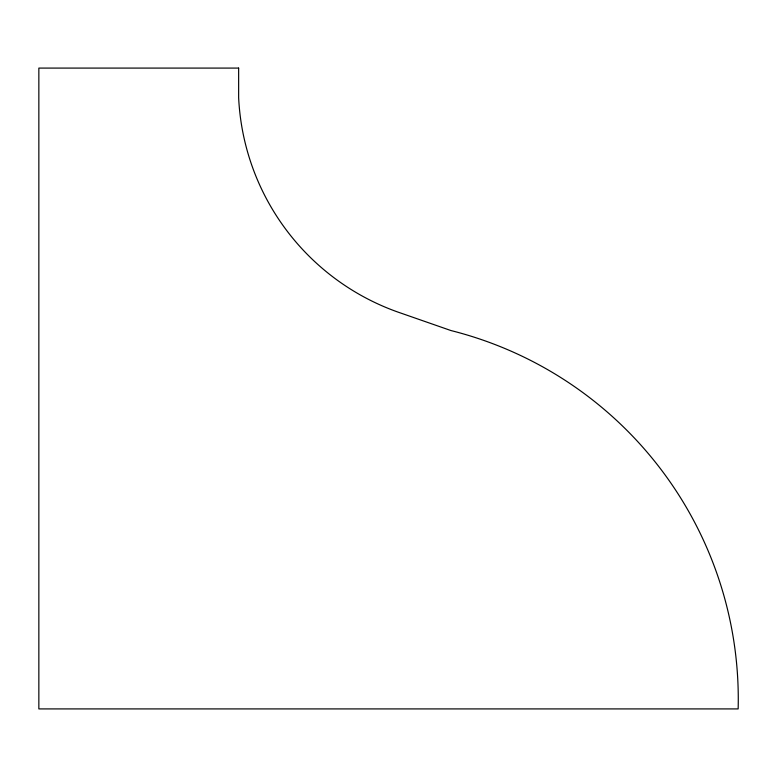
<?xml version="1.0" encoding="UTF-8"?>
<svg xmlns="http://www.w3.org/2000/svg" width="777" height="777" viewBox="0 0 777 777"><rect width="100%" height="100%" fill="white"/><g stroke="black" fill="none" stroke-linecap="round" stroke-linejoin="round"><path stroke-width="1.17" d="M238.646 68.085L38.85 68.085L38.85 708.915L738.15 708.915A380.108 380.108 0 0 0 450.942 330.546L401.476 313.306A239.704 239.704 0 0 1 238.646 97.708L238.646 68.085"/></g></svg>
